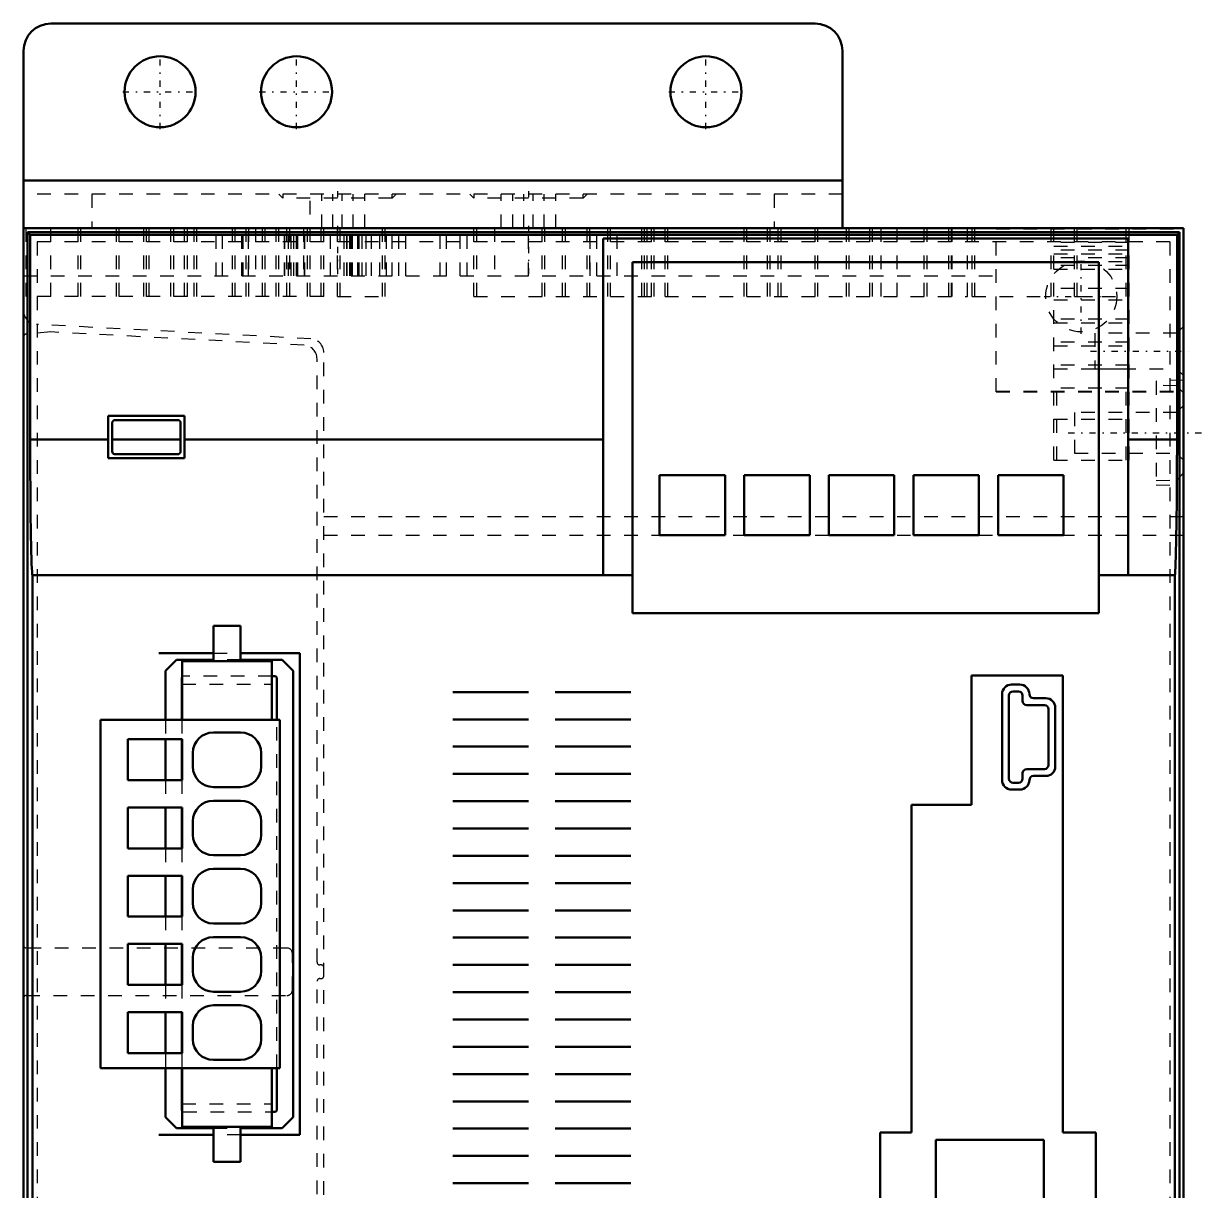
# Model space of a CAD drawing. Header units: millimetres. Extents: x 0 to 304, y 0 to 394.
# Drawn here: x 3.9 to 90.3, y 308.6 to 394.2 of the extents above; entities that cross this region are included whole.
import ezdxf

# ---------------------------------------------------------------- set-up
doc = ezdxf.new("R2010")
doc.units = ezdxf.units.MM
doc.linetypes.add('Center', pattern=[1.5, 0.45, -0.5, 0.05, -0.5])
doc.linetypes.add('Dashed', pattern=[2, 1, -1])
for name, color, linetype, lineweight in [('AM_4', 7, 'Continuous', 50), ('AM_6', 2, 'Continuous', 35), ('AM_7', 7, 'Center', 25), ('AM_9', 6, 'Dashed', 25)]:
    doc.layers.add(name, color=color, linetype=linetype, lineweight=lineweight)

# ---------------------------------------------------------------- blocks, each defined once
blk = doc.blocks.new('3_MDDLN45SE_0_in_MDDLN45SE_1100')
at = {"layer": 'AM_4'}
for p, q in [((61.866, 394.159), (5.866, 394.159)), ((3.866, 392.159), (3.866, 282.129)), ((63.866, 392.159), (63.866, 379.159)), ((63.866, 382.659), (3.866, 382.659)), ((88.866, 379.159), (3.866, 379.159)), ((88.57, 378.863), (4.162, 378.863)), ((4.346, 378.679), (4.162, 378.863)), ((4.162, 378.863), (4.162, 282.129)), ((88.386, 378.679), (4.346, 378.679)), ((4.346, 378.679), (4.35, 363.683)), ((88.382, 363.683), (88.386, 378.679)), ((88.57, 378.863), (88.386, 378.679)), ((88.57, 378.863), (88.57, 229.455)), ((88.866, 379.159), (88.866, 229.159)), ((84.804, 378.397), (46.329, 378.397)), ((46.329, 378.397), (46.329, 353.73)), ((84.804, 353.73), (84.804, 378.397)), ((82.653, 376.68), (48.481, 376.68)), ((48.481, 376.68), (48.481, 350.944)), ((82.653, 350.944), (82.653, 376.68)), ((10.066, 365.399), (10.066, 362.299)), ((15.666, 365.399), (10.066, 365.399)), ((10.366, 364.899), (10.366, 362.799)), ((15.166, 365.099), (10.566, 365.099)), ((15.366, 362.799), (15.366, 364.899)), ((15.666, 362.299), (15.666, 365.399)), ((10.066, 363.683), (4.35, 363.683)), ((15.366, 363.683), (10.366, 363.683)), ((46.329, 363.683), (15.666, 363.683)), ((88.382, 363.683), (84.804, 363.683)), ((10.066, 362.299), (15.666, 362.299)), ((10.566, 362.599), (15.166, 362.599)), ((55.266, 361.059), (50.466, 361.059)), ((50.466, 361.059), (50.466, 356.659)), ((55.266, 356.659), (55.266, 361.059)), ((61.466, 361.059), (56.666, 361.059)), ((56.666, 361.059), (56.666, 356.659)), ((61.466, 356.659), (61.466, 361.059)), ((67.666, 361.059), (62.866, 361.059)), ((62.866, 361.059), (62.866, 356.659)), ((67.666, 356.659), (67.666, 361.059)), ((73.866, 361.059), (69.066, 361.059)), ((69.066, 361.059), (69.066, 356.659)), ((73.866, 356.659), (73.866, 361.059)), ((80.066, 361.059), (75.266, 361.059)), ((75.266, 361.059), (75.266, 356.659)), ((80.066, 356.659), (80.066, 361.059)), ((50.466, 356.659), (55.266, 356.659)), ((56.666, 356.659), (61.466, 356.659)), ((62.866, 356.659), (67.666, 356.659)), ((69.066, 356.659), (73.866, 356.659)), ((75.266, 356.659), (80.066, 356.659)), ((4.52, 282.129), (4.511, 353.722)), ((4.511, 353.722), (48.481, 353.722)), ((46.329, 353.73), (48.481, 353.73)), ((82.653, 353.73), (84.804, 353.73)), ((82.653, 353.722), (88.221, 353.722)), ((88.221, 353.722), (88.235, 230.261)), ((48.481, 350.944), (82.653, 350.944)), ((17.771, 350.019), (17.771, 347.417)), ((17.771, 350.019), (19.771, 350.019)), ((19.771, 350.019), (19.771, 347.417)), ((13.766, 348.019), (17.771, 348.019)), ((19.771, 348.019), (24.116, 348.019)), ((24.116, 348.019), (24.116, 312.699)), ((15.066, 347.519), (14.266, 346.719)), ((14.266, 346.719), (14.266, 343.119)), ((17.771, 347.519), (15.066, 347.519)), ((15.496, 347.417), (22.046, 347.417)), ((15.496, 347.417), (15.496, 343.119)), ((22.816, 347.519), (19.771, 347.519)), ((22.046, 347.417), (22.046, 343.119)), ((23.616, 346.719), (22.816, 347.519)), ((23.616, 313.999), (23.616, 346.719)), ((15.496, 346.249), (15.466, 346.219)), ((15.466, 346.219), (15.466, 343.119)), ((22.316, 346.319), (22.046, 346.319)), ((22.416, 346.219), (22.316, 346.319)), ((22.416, 343.119), (22.416, 346.219)), ((73.326, 336.882), (73.326, 346.382)), ((73.326, 346.382), (80.026, 346.382)), ((80.026, 346.382), (80.026, 312.882)), ((35.316, 345.159), (40.856, 345.159)), ((42.816, 345.159), (48.356, 345.159)), ((75.566, 345.009), (75.566, 338.709)), ((76.866, 345.709), (76.266, 345.709)), ((76.766, 345.209), (76.366, 345.209)), ((76.066, 344.909), (76.066, 338.809)), ((77.066, 344.509), (77.066, 344.909)), ((78.666, 344.209), (77.366, 344.209)), ((78.766, 344.709), (77.866, 344.709)), ((78.966, 339.809), (78.966, 343.909)), ((79.466, 339.709), (79.466, 344.009)), ((22.646, 343.119), (9.496, 343.119)), ((9.496, 343.119), (9.496, 317.599)), ((22.646, 317.599), (22.646, 343.119)), ((40.856, 343.159), (35.316, 343.159)), ((48.356, 343.159), (42.816, 343.159)), ((11.496, 341.699), (11.496, 338.699)), ((15.496, 341.699), (11.496, 341.699)), ((14.266, 341.699), (14.266, 338.699)), ((15.466, 341.699), (15.466, 338.699)), ((15.496, 338.699), (15.496, 341.699)), ((19.771, 342.199), (17.771, 342.199)), ((16.271, 340.699), (16.271, 339.699)), ((21.271, 339.699), (21.271, 340.699)), ((35.316, 341.159), (40.856, 341.159)), ((42.816, 341.159), (48.356, 341.159)), ((40.856, 339.159), (35.316, 339.159)), ((48.356, 339.159), (42.816, 339.159)), ((77.066, 338.809), (77.066, 339.209)), ((77.366, 339.509), (78.666, 339.509)), ((77.866, 339.009), (78.766, 339.009)), ((11.496, 338.699), (15.496, 338.699)), ((17.771, 338.199), (19.771, 338.199)), ((76.366, 338.509), (76.766, 338.509)), ((19.771, 337.199), (17.771, 337.199)), ((35.316, 337.159), (40.856, 337.159)), ((42.816, 337.159), (48.356, 337.159)), ((76.266, 338.009), (76.866, 338.009)), ((15.496, 336.699), (11.496, 336.699)), ((11.496, 336.699), (11.496, 333.699)), ((14.266, 336.699), (14.266, 333.699)), ((15.466, 336.699), (15.466, 333.699)), ((15.496, 333.699), (15.496, 336.699)), ((68.926, 312.882), (68.926, 336.882)), ((68.926, 336.882), (73.326, 336.882)), ((16.271, 335.699), (16.271, 334.699)), ((21.271, 334.699), (21.271, 335.699)), ((40.856, 335.159), (35.316, 335.159)), ((48.356, 335.159), (42.816, 335.159)), ((11.496, 333.699), (15.496, 333.699)), ((17.771, 333.199), (19.771, 333.199)), ((35.316, 333.159), (40.856, 333.159)), ((42.816, 333.159), (48.356, 333.159)), ((19.771, 332.199), (17.771, 332.199)), ((11.496, 331.699), (11.496, 328.699)), ((15.496, 331.699), (11.496, 331.699)), ((14.266, 331.699), (14.266, 328.699)), ((15.466, 331.699), (15.466, 328.699)), ((15.496, 328.699), (15.496, 331.699)), ((40.856, 331.159), (35.316, 331.159)), ((48.356, 331.159), (42.816, 331.159)), ((16.271, 330.699), (16.271, 329.699)), ((21.271, 329.699), (21.271, 330.699)), ((11.496, 328.699), (15.496, 328.699)), ((35.316, 329.159), (40.856, 329.159)), ((42.816, 329.159), (48.356, 329.159)), ((17.771, 328.199), (19.771, 328.199)), ((19.771, 327.199), (17.771, 327.199)), ((40.856, 327.159), (35.316, 327.159)), ((48.356, 327.159), (42.816, 327.159)), ((15.496, 326.699), (11.496, 326.699)), ((11.496, 326.699), (11.496, 323.699)), ((14.266, 326.699), (14.266, 323.699)), ((15.466, 326.699), (15.466, 323.699)), ((15.496, 323.699), (15.496, 326.699)), ((16.271, 325.699), (16.271, 324.699)), ((21.271, 324.699), (21.271, 325.699)), ((35.316, 325.159), (40.856, 325.159)), ((42.816, 325.159), (48.356, 325.159)), ((11.496, 323.699), (15.496, 323.699)), ((17.771, 323.199), (19.771, 323.199)), ((40.856, 323.159), (35.316, 323.159)), ((48.356, 323.159), (42.816, 323.159)), ((15.496, 321.699), (11.496, 321.699)), ((11.496, 321.699), (11.496, 318.699)), ((14.266, 321.699), (14.266, 318.699)), ((15.466, 321.699), (15.466, 318.699)), ((15.496, 318.699), (15.496, 321.699)), ((19.771, 322.199), (17.771, 322.199)), ((35.316, 321.159), (40.856, 321.159)), ((42.816, 321.159), (48.356, 321.159)), ((16.271, 320.699), (16.271, 319.699)), ((21.271, 319.699), (21.271, 320.699)), ((40.856, 319.159), (35.316, 319.159)), ((48.356, 319.159), (42.816, 319.159)), ((11.496, 318.699), (15.496, 318.699)), ((17.771, 318.199), (19.771, 318.199)), ((9.496, 317.599), (22.646, 317.599)), ((14.266, 317.599), (14.266, 313.999)), ((15.466, 317.599), (15.466, 314.499)), ((15.496, 317.599), (15.496, 313.297)), ((22.046, 317.599), (22.046, 313.297)), ((22.416, 314.499), (22.416, 317.599)), ((35.316, 317.159), (40.856, 317.159)), ((42.816, 317.159), (48.356, 317.159)), ((40.856, 315.159), (35.316, 315.159)), ((48.356, 315.159), (42.816, 315.159)), ((14.266, 313.999), (15.066, 313.199)), ((15.466, 314.499), (15.496, 314.469)), ((22.046, 314.399), (22.316, 314.399)), ((22.316, 314.399), (22.416, 314.499)), ((22.816, 313.199), (23.616, 313.999)), ((15.066, 313.199), (17.771, 313.199)), ((15.496, 313.297), (22.046, 313.297)), ((17.771, 313.297), (17.771, 310.719)), ((19.771, 313.297), (19.771, 310.719)), ((19.771, 313.199), (22.816, 313.199)), ((35.316, 313.159), (40.856, 313.159)), ((42.816, 313.159), (48.356, 313.159)), ((17.771, 312.699), (13.766, 312.699)), ((24.116, 312.699), (19.771, 312.699)), ((66.626, 259.382), (66.626, 312.882)), ((66.626, 312.882), (68.926, 312.882)), ((70.716, 312.339), (70.716, 259.559)), ((78.616, 312.339), (70.716, 312.339)), ((78.616, 259.559), (78.616, 312.339)), ((80.026, 312.882), (82.426, 312.882)), ((82.426, 312.882), (82.426, 259.382)), ((17.771, 310.719), (19.771, 310.719)), ((40.856, 311.159), (35.316, 311.159)), ((48.356, 311.159), (42.816, 311.159)), ((35.316, 309.159), (40.856, 309.159)), ((42.816, 309.159), (48.356, 309.159))]:
    blk.add_line(p, q, dxfattribs=at)
for points in [[(10.566, 365.099), (10.549, 365.098), (10.532, 365.096), (10.514, 365.092), (10.498, 365.087), (10.482, 365.08), (10.466, 365.072), (10.452, 365.063), (10.438, 365.052), (10.425, 365.04), (10.413, 365.028), (10.402, 365.014), (10.393, 364.999), (10.385, 364.984), (10.378, 364.967), (10.373, 364.951), (10.369, 364.934), (10.367, 364.916), (10.366, 364.899)], [(15.366, 364.899), (15.365, 364.916), (15.363, 364.934), (15.359, 364.951), (15.354, 364.967), (15.348, 364.984), (15.339, 364.999), (15.33, 365.014), (15.319, 365.028), (15.308, 365.04), (15.295, 365.052), (15.281, 365.063), (15.266, 365.072), (15.251, 365.08), (15.235, 365.087), (15.218, 365.092), (15.201, 365.096), (15.184, 365.098), (15.166, 365.099)], [(4.35, 363.683), (4.351, 362.799), (4.353, 361.923), (4.357, 361.061), (4.362, 360.22), (4.368, 359.407), (4.375, 358.628), (4.384, 357.888), (4.393, 357.193), (4.404, 356.549), (4.416, 355.96), (4.428, 355.432), (4.441, 354.967), (4.455, 354.569), (4.469, 354.242), (4.484, 353.988), (4.499, 353.809), (4.511, 353.722)], [(88.221, 353.722), (88.237, 353.842), (88.252, 354.038), (88.266, 354.308), (88.281, 354.651), (88.294, 355.063), (88.307, 355.542), (88.32, 356.085), (88.331, 356.686), (88.341, 357.342), (88.351, 358.047), (88.359, 358.796), (88.366, 359.583), (88.372, 360.403), (88.376, 361.249), (88.38, 362.114), (88.382, 362.993), (88.382, 363.683)], [(10.366, 362.799), (10.378, 362.732), (10.411, 362.674), (10.461, 362.629), (10.524, 362.604), (10.566, 362.599)], [(15.166, 362.599), (15.232, 362.61), (15.291, 362.642), (15.335, 362.692), (15.361, 362.754), (15.366, 362.799)]]:
    blk.add_lwpolyline(points, dxfattribs=at)
for centre in [(13.866, 389.159), (23.866, 389.159), (53.866, 389.159)]:
    blk.add_circle(centre, 2.6, dxfattribs=at)
for centre, radius, start, end in [((5.866, 392.159), 2, 90, 180), ((61.866, 392.159), 2, 0, 90), ((76.266, 345.009), 0.7, 90, 180), ((76.366, 344.909), 0.3, 90, 180), ((76.766, 344.909), 0.3, 0, 90), ((76.866, 345.009), 0.7, 0, 90), ((77.866, 345.009), 0.3, 180, 270), ((77.366, 344.509), 0.3, 180, 270), ((78.666, 343.909), 0.3, 0, 90), ((78.766, 344.009), 0.7, 0, 90), ((17.771, 340.699), 1.5, 90, 180), ((19.771, 340.699), 1.5, 0, 90), ((78.666, 339.809), 0.3, 270, 0), ((17.771, 339.699), 1.5, 180, 270), ((19.771, 339.699), 1.5, 270, 0), ((77.366, 339.209), 0.3, 90, 180), ((77.866, 338.709), 0.3, 90, 180), ((78.766, 339.709), 0.7, 270, 0), ((76.266, 338.709), 0.7, 180, 270), ((76.366, 338.809), 0.3, 180, 270), ((76.766, 338.809), 0.3, 270, 0), ((76.866, 338.709), 0.7, 270, 0), ((17.771, 335.699), 1.5, 90, 180), ((19.771, 335.699), 1.5, 0, 90), ((17.771, 334.699), 1.5, 180, 270), ((19.771, 334.699), 1.5, 270, 0), ((17.771, 330.699), 1.5, 90, 180), ((19.771, 330.699), 1.5, 0, 90), ((17.771, 329.699), 1.5, 180, 270), ((19.771, 329.699), 1.5, 270, 0), ((17.771, 325.699), 1.5, 90, 180), ((19.771, 325.699), 1.5, 0, 90), ((17.771, 324.699), 1.5, 180, 270), ((19.771, 324.699), 1.5, 270, 0), ((17.771, 320.699), 1.5, 90, 180), ((19.771, 320.699), 1.5, 0, 90), ((17.771, 319.699), 1.5, 180, 270), ((19.771, 319.699), 1.5, 270, 0)]:
    blk.add_arc(centre, radius, start, end, dxfattribs=at)
at = {"layer": 'AM_7'}
for p, q in [((13.866, 386.429), (13.866, 391.889)), ((23.866, 386.429), (23.866, 391.889)), ((53.866, 386.429), (53.866, 391.889)), ((11.136, 389.159), (16.596, 389.159)), ((21.136, 389.159), (26.596, 389.159)), ((51.136, 389.159), (56.596, 389.159)), ((26.866, 381.884), (26.866, 381.334)), ((40.866, 381.884), (40.866, 381.334)), ((26.866, 379.334), (26.866, 375.484)), ((40.866, 379.334), (40.866, 375.484)), ((81.366, 371.429), (81.366, 376.889)), ((78.636, 374.159), (84.096, 374.159)), ((82.041, 370.159), (89.191, 370.159)), ((80.416, 364.159), (90.316, 364.159))]:
    blk.add_line(p, q, dxfattribs=at)
at = {"layer": 'AM_9'}
for p, q in [((63.866, 381.659), (3.866, 381.659)), ((8.866, 381.659), (8.866, 379.159)), ((22.566, 381.659), (22.866, 381.359)), ((22.866, 381.659), (22.866, 381.359)), ((30.866, 381.359), (22.866, 381.359)), ((24.866, 374.159), (24.866, 381.659)), ((25.716, 379.159), (25.716, 381.659)), ((26.516, 379.159), (26.516, 381.659)), ((27.216, 379.159), (27.216, 381.659)), ((28.016, 379.159), (28.016, 381.659)), ((28.866, 379.159), (28.866, 381.659)), ((30.866, 381.359), (30.866, 381.659)), ((30.866, 381.359), (31.166, 381.659)), ((36.566, 381.659), (36.866, 381.359)), ((36.866, 381.659), (36.866, 381.359)), ((44.866, 381.359), (36.866, 381.359)), ((38.866, 379.159), (38.866, 381.659)), ((39.716, 379.159), (39.716, 381.659)), ((40.516, 379.159), (40.516, 381.659)), ((41.216, 379.159), (41.216, 381.659)), ((42.016, 379.159), (42.016, 381.659)), ((42.866, 379.159), (42.866, 381.659)), ((44.866, 381.359), (44.866, 381.659)), ((44.866, 381.359), (45.166, 381.659)), ((58.866, 381.659), (58.866, 379.159)), ((4.049, 374.159), (4.049, 379.159)), ((5.866, 374.159), (5.866, 379.159)), ((7.866, 374.159), (7.866, 379.159)), ((8.066, 374.159), (8.066, 379.159)), ((10.666, 374.159), (10.666, 379.159)), ((10.866, 374.159), (10.866, 379.159)), ((12.666, 374.159), (12.666, 379.159)), ((12.866, 374.159), (12.866, 379.159)), ((13.066, 374.159), (13.066, 379.159)), ((14.666, 374.159), (14.666, 379.159)), ((14.866, 374.159), (14.866, 379.159)), ((15.666, 374.159), (15.666, 379.159)), ((15.866, 374.159), (15.866, 379.159)), ((16.366, 374.159), (16.366, 379.159)), ((16.566, 374.159), (16.566, 379.159)), ((17.966, 375.659), (17.966, 379.159)), ((18.449, 375.659), (18.449, 379.159)), ((19.166, 374.159), (19.166, 379.159)), ((19.366, 374.159), (19.366, 379.159)), ((19.866, 375.659), (19.866, 379.159)), ((19.966, 375.659), (19.966, 379.159)), ((20.166, 374.159), (20.166, 379.159)), ((20.349, 375.659), (20.349, 379.159)), ((20.366, 374.159), (20.366, 379.159)), ((20.866, 379.159), (20.866, 375.659)), ((21.366, 374.159), (21.366, 379.159)), ((21.566, 374.159), (21.566, 379.159)), ((22.366, 374.159), (22.366, 379.159)), ((22.566, 374.159), (22.566, 379.159)), ((22.984, 375.659), (22.984, 379.159)), ((23.001, 375.659), (23.001, 379.159)), ((23.166, 374.159), (23.166, 379.159)), ((23.266, 375.659), (23.266, 379.159)), ((23.273, 375.659), (23.273, 379.159)), ((23.277, 375.659), (23.277, 379.159)), ((23.366, 374.159), (23.366, 379.159)), ((23.466, 375.659), (23.466, 379.159)), ((23.666, 375.659), (23.666, 379.159)), ((23.866, 375.659), (23.866, 379.159)), ((23.966, 375.659), (23.966, 379.159)), ((24.366, 379.159), (24.366, 375.659)), ((24.449, 375.659), (24.449, 379.159)), ((24.466, 375.659), (24.466, 379.159)), ((24.666, 374.159), (24.666, 379.159)), ((25.666, 374.159), (25.666, 379.159)), ((25.866, 374.159), (25.866, 379.159)), ((26.366, 375.659), (26.366, 379.159)), ((26.866, 374.159), (26.866, 379.159)), ((27.066, 374.159), (27.066, 379.159)), ((27.366, 375.659), (27.366, 379.159)), ((27.559, 375.659), (27.559, 379.159)), ((27.566, 375.659), (27.566, 379.159)), ((27.766, 375.659), (27.766, 379.159)), ((27.866, 375.659), (27.866, 379.159)), ((27.966, 375.659), (27.966, 379.159)), ((28.349, 375.659), (28.349, 379.159)), ((28.466, 375.659), (28.466, 379.159)), ((28.666, 375.659), (28.666, 379.159)), ((28.966, 375.659), (28.966, 379.159)), ((29.366, 375.659), (29.366, 379.159)), ((29.966, 375.659), (29.966, 379.159)), ((30.166, 374.159), (30.166, 379.159)), ((30.366, 374.159), (30.366, 379.159)), ((30.466, 375.659), (30.466, 379.159)), ((30.866, 375.659), (30.866, 379.159)), ((31.366, 375.659), (31.366, 379.159)), ((31.866, 375.659), (31.866, 379.159)), ((34.384, 375.659), (34.384, 379.159)), ((34.866, 375.659), (34.866, 379.159)), ((35.866, 375.659), (35.866, 379.159)), ((36.366, 375.659), (36.366, 379.159)), ((36.866, 374.159), (36.866, 379.159)), ((37.066, 374.159), (37.066, 379.159)), ((38.366, 379.159), (38.366, 375.659)), ((40.866, 375.659), (40.866, 379.159)), ((41.866, 374.159), (41.866, 379.159)), ((42.066, 374.159), (42.066, 379.159)), ((43.366, 374.159), (43.366, 379.159)), ((43.566, 374.159), (43.566, 379.159)), ((45.166, 374.159), (45.166, 379.159)), ((45.366, 374.159), (45.366, 379.159)), ((45.384, 375.659), (45.384, 379.159)), ((45.866, 375.659), (45.866, 379.159)), ((46.666, 374.159), (46.666, 379.159)), ((46.866, 374.159), (46.866, 379.159)), ((47.366, 375.659), (47.366, 379.159)), ((49.166, 374.159), (49.166, 379.159)), ((49.366, 374.159), (49.366, 379.159)), ((49.566, 374.159), (49.566, 379.159)), ((49.866, 374.159), (49.866, 379.159)), ((50.066, 374.159), (50.066, 379.159)), ((50.866, 374.159), (50.866, 379.159)), ((51.066, 374.159), (51.066, 379.159)), ((56.666, 374.159), (56.666, 379.159)), ((56.866, 374.159), (56.866, 379.159)), ((58.366, 374.159), (58.366, 379.159)), ((58.566, 374.159), (58.566, 379.159)), ((59.166, 374.159), (59.166, 379.159)), ((59.366, 374.159), (59.366, 379.159)), ((61.866, 374.159), (61.866, 379.159)), ((62.066, 374.159), (62.066, 379.159)), ((64.166, 374.159), (64.166, 379.159)), ((64.366, 374.159), (64.366, 379.159)), ((65.866, 374.159), (65.866, 379.159)), ((66.066, 374.159), (66.066, 379.159)), ((66.699, 374.159), (66.699, 379.159)), ((67.854, 379.159), (67.854, 374.159)), ((69.866, 374.159), (69.866, 379.159)), ((70.066, 374.159), (70.066, 379.159)), ((71.666, 374.159), (71.666, 379.159)), ((71.866, 374.159), (71.866, 379.159)), ((71.879, 379.159), (71.879, 374.159)), ((73.033, 374.159), (73.033, 379.159)), ((73.366, 374.159), (73.366, 379.159)), ((73.566, 374.159), (73.566, 379.159)), ((75.129, 367.159), (75.129, 379.159)), ((75.129, 379.11), (88.866, 379.11)), ((79.166, 374.159), (79.166, 379.159)), ((79.366, 362.159), (79.366, 379.159)), ((80.866, 374.159), (80.866, 379.159)), ((81.066, 374.159), (81.066, 379.159)), ((84.666, 374.159), (84.666, 379.159)), ((84.866, 362.159), (84.866, 379.159)), ((87.866, 378.159), (4.866, 378.159)), ((4.866, 378.159), (4.866, 243.448)), ((79.366, 378.402), (84.866, 378.402)), ((84.866, 378.121), (79.366, 378.121)), ((79.366, 377.84), (84.866, 377.84)), ((87.866, 378.159), (87.866, 230.159)), ((84.866, 377.559), (79.366, 377.559)), ((79.366, 377.278), (84.866, 377.278)), ((84.866, 376.997), (79.366, 376.997)), ((79.366, 376.716), (84.866, 376.716)), ((84.866, 376.435), (79.366, 376.435)), ((79.366, 376.154), (84.866, 376.154)), ((3.866, 375.659), (75.129, 375.659)), ((84.866, 374.748), (79.366, 374.748)), ((25.866, 374.159), (3.866, 374.159)), ((26.866, 374.159), (30.366, 374.159)), ((36.866, 374.159), (73.033, 374.159)), ((73.366, 374.159), (79.366, 374.159)), ((79.366, 373.905), (84.866, 373.905)), ((80.866, 374.159), (84.866, 374.159)), ((24.919, 371.056), (4.814, 372.109)), ((84.866, 372.5), (79.366, 372.5)), ((79.366, 372.219), (84.866, 372.219)), ((88.866, 371.959), (88.366, 371.459)), ((5.866, 371.554), (4.049, 371.395)), ((24.419, 370.582), (5.866, 371.554)), ((88.366, 371.459), (82.366, 371.459)), ((82.366, 371.459), (82.366, 368.859)), ((88.366, 371.459), (88.366, 368.859)), ((25.866, 250.312), (25.866, 370.057)), ((84.866, 370.813), (79.366, 370.813)), ((79.366, 370.532), (84.866, 370.532)), ((25.366, 325.359), (25.366, 369.583)), ((84.866, 369.127), (79.366, 369.127)), ((79.366, 368.846), (84.866, 368.846)), ((82.366, 368.859), (88.366, 368.859)), ((88.366, 368.859), (88.866, 368.359)), ((84.866, 367.44), (79.366, 367.44)), ((88.866, 368.029), (86.866, 367.959)), ((86.866, 367.959), (86.866, 360.359)), ((88.366, 367.615), (86.866, 367.642)), ((88.866, 367.097), (88.366, 367.615)), ((88.366, 367.615), (88.366, 360.702)), ((75.129, 367.208), (88.866, 367.208)), ((75.129, 367.159), (88.866, 367.159)), ((79.566, 362.159), (79.566, 367.159)), ((84.666, 362.159), (84.666, 367.159)), ((88.866, 366.159), (88.366, 365.659)), ((79.366, 365.159), (84.866, 365.159)), ((88.366, 365.659), (80.866, 365.659)), ((80.866, 365.659), (80.866, 362.659)), ((88.366, 365.659), (88.366, 362.659)), ((80.866, 362.659), (88.366, 362.659)), ((88.366, 362.659), (88.866, 362.159)), ((79.366, 362.159), (84.866, 362.159)), ((86.866, 360.676), (88.366, 360.702)), ((88.366, 360.702), (88.866, 361.22)), ((86.866, 360.359), (88.866, 360.289)), ((88.866, 358.006), (25.866, 358.006)), ((88.866, 356.632), (25.866, 356.632)), ((17.771, 348.019), (19.771, 348.019)), ((19.771, 347.519), (17.771, 347.519)), ((15.566, 346.319), (15.496, 346.249)), ((22.046, 346.319), (15.566, 346.319)), ((15.496, 345.739), (22.046, 345.739)), ((14.266, 343.119), (14.266, 341.699)), ((15.466, 343.119), (15.466, 341.699)), ((22.416, 317.599), (22.416, 343.119)), ((14.266, 338.699), (14.266, 336.699)), ((15.466, 338.699), (15.466, 336.699)), ((14.266, 333.699), (14.266, 331.699)), ((15.466, 333.699), (15.466, 331.699)), ((14.266, 328.699), (14.266, 326.699)), ((15.466, 328.699), (15.466, 326.699)), ((23.163, 326.398), (4.066, 326.398)), ((23.563, 323.321), (23.563, 325.998)), ((25.666, 325.159), (25.566, 325.159)), ((14.266, 323.699), (14.266, 321.699)), ((15.466, 323.699), (15.466, 321.699)), ((25.366, 284.359), (25.366, 323.959)), ((25.566, 324.159), (25.666, 324.159)), ((4.066, 322.921), (23.163, 322.921)), ((14.266, 318.699), (14.266, 317.599)), ((15.466, 318.699), (15.466, 317.599)), ((15.496, 314.975), (22.046, 314.975)), ((15.496, 314.469), (15.566, 314.399)), ((15.566, 314.399), (22.046, 314.399)), ((17.771, 313.199), (19.771, 313.199)), ((19.771, 312.699), (17.771, 312.699))]:
    blk.add_line(p, q, dxfattribs=at)
blk.add_circle((81.366, 374.159), 2.6, dxfattribs=at)
for centre, radius, start, end in [((4.866, 373.108), 1, 180, 267), ((4.066, 371.196), 0.2, 95, 180), ((24.866, 370.057), 1, 0, 87), ((24.366, 369.583), 1, 0, 87), ((4.066, 326.598), 0.2, 180, 270), ((23.163, 325.998), 0.4, 0, 90), ((25.566, 325.359), 0.2, 180, 270), ((25.666, 324.959), 0.2, 0, 90), ((25.666, 324.359), 0.2, 270, 0), ((25.566, 323.959), 0.2, 90, 180), ((4.066, 322.721), 0.2, 90, 180), ((23.163, 323.321), 0.4, 270, 0)]:
    blk.add_arc(centre, radius, start, end, dxfattribs=at)
at = {"layer": 'AM_6', "flags": 8}
for tag, p in [('NN', (95.316, 394.159)), ('NT', (95.316, 393.659)), ('NB', (95.316, 393.159)), ('NBSYN', (95.316, 392.659)), ('LINA', (95.316, 392.159)), ('CNSORDERNO', (95.316, 391.659)), ('F', (95.316, 391.159)), ('MC', (95.316, 390.659)), ('PSV', (95.316, 390.159)), ('ES', (95.316, 389.659)), ('COMPANY', (95.316, 389.159))]:
    blk.add_attdef(tag, p, '', height=0.5, dxfattribs=at)
blk = doc.blocks.new('1_MDDLN45SE_1100')
blk.add_blockref('3_MDDLN45SE_0_in_MDDLN45SE_1100', (0, 0))
at = {"layer": 'AM_6', "flags": 8}
for tag, p in [('NN', (309.225, 394.159)), ('NT', (309.225, 393.659)), ('NB', (309.225, 393.159)), ('NBSYN', (309.225, 392.659)), ('LINA', (309.225, 392.159)), ('CNSORDERNO', (309.225, 391.659)), ('F', (309.225, 391.159)), ('MC', (309.225, 390.659)), ('PSV', (309.225, 390.159)), ('ES', (309.225, 389.659)), ('COMPANY', (309.225, 389.159))]:
    blk.add_attdef(tag, p, '', height=0.5, dxfattribs=at)

msp = doc.modelspace()

# ---------------------------------------------------------------- block references
msp.add_blockref('1_MDDLN45SE_1100', (0, 0))

doc.saveas('drawing.dxf')
